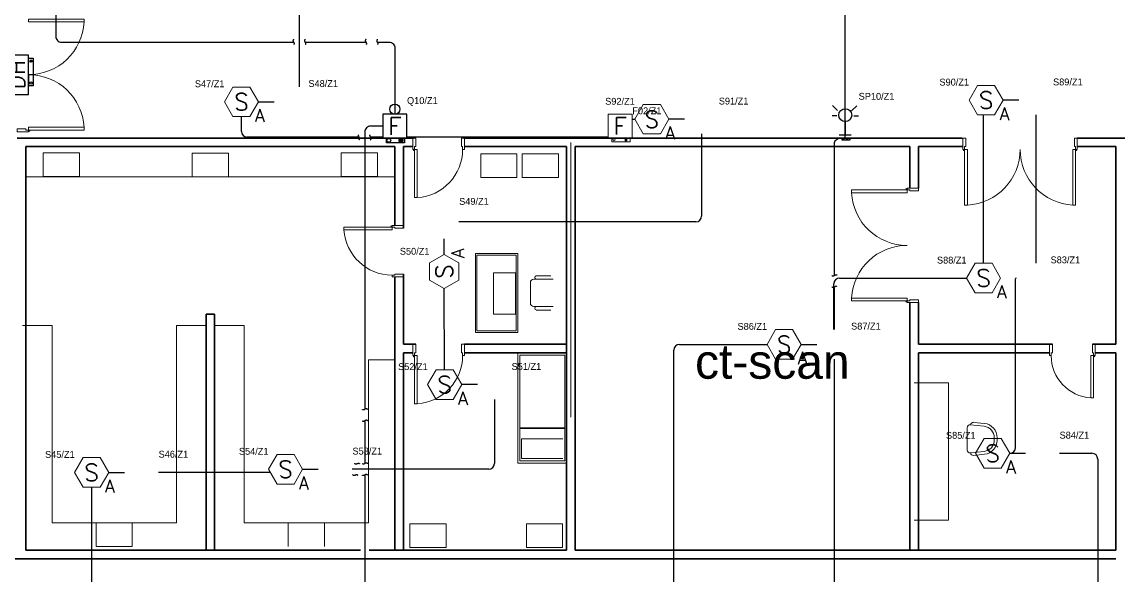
# Model space of a CAD drawing. Extents: x -59 to 582, y -1177 to 100.
# Drawn here: x 247.02 to 266.17, y -667.01 to -657.35 of the extents above; entities that cross this region are included whole.
import ezdxf
from ezdxf.enums import TextEntityAlignment as Align

# ---------------------------------------------------------------- set-up
doc = ezdxf.new("R2010")
doc.units = 0
doc.header["$LTSCALE"] = 0.15
doc.linetypes.add('HIDDEN', pattern=[0.375, 0.25, -0.125])
doc.layers.get('0').update_dxf_attribs({"color": 252})
for name, color, linetype in [('0 ARCH', 252, 'Continuous'), ('0 fire alarm', 252, 'Continuous'), ('0 sockets', 252, 'Continuous'), ('AUTOINCR', 7, 'Continuous'), ('d1', 252, 'Continuous'), ('FIRE_LOOP', 7, 'Continuous'), ('WIRING', 4, 'Continuous')]:
    doc.layers.add(name, color=color, linetype=linetype)
for name, color, linetype, lineweight in [('anal', 252, 'Continuous', 20), ('DOOR', 252, 'Continuous', 20), ('FUR', 252, 'Continuous', 9), ('sofa', 252, 'Continuous', 9), ('T-FIRE-B', 4, 'Continuous', 0), ('T-TEXT', 2, 'Continuous', 0), ('wall', 252, 'Continuous', 30)]:
    doc.layers.add(name, color=color, linetype=linetype, lineweight=lineweight)
doc.styles.add('ROMAND', font='ROMAND.SHX')
doc.styles.add('ROMANS', font='ROMANS.shx', dxfattribs={"width": 0.8})
doc.styles.add('TEXT-NFP', font='simplex.shx')
pattern_1 = [(0, (0, 0), (0, 6.985), [5.08, -1.905]), (90, (0, 0), (-6.985, 4e-16), [5.08, -1.905])]

# ---------------------------------------------------------------- blocks, each defined once
blk = doc.blocks.new('WQ')
h = blk.add_hatch(color=6)
h.dxf.hatch_style = 1
h.paths.add_polyline_path([(-126.091, 5), (-126.091, -169.521), (126.091, -169.521), (126.091, 5)])
h.paths.add_polyline_path([(121.091, 0), (121.091, -164.521), (-121.091, -164.521), (-121.091, 0)], flags=16)
at = {"layer": '0 sockets', "color": 3, "style": 'ROMAND'}
blk.add_attdef('ACCESS_CONTROL', (-48.663, 7.622), '', height=7.973, dxfattribs=at)
blk = doc.blocks.new('ARCH')
at = {"layer": '0 ARCH', "color": 252, "lineweight": 15}
for p, q in [((65.781, 355.617), (66.414, 355.617)), ((65.781, 355.205), (65.781, 355.617)), ((66.414, 355.617), (66.414, 355.205)), ((69.016, 355.613), (68.384, 355.613)), ((68.384, 355.613), (68.384, 355.2)), ((69.016, 355.2), (69.016, 355.613)), ((70.986, 355.617), (70.986, 355.205)), ((71.619, 355.617), (70.986, 355.617)), ((71.619, 355.205), (71.619, 355.617)), ((74.058, 355.598), (73.425, 355.598)), ((73.425, 355.598), (73.425, 355.185)), ((74.058, 355.185), (74.058, 355.598)), ((74.149, 355.598), (74.149, 355.185)), ((74.782, 355.598), (74.149, 355.598)), ((74.782, 355.185), (74.782, 355.598)), ((71.925, 355.2), (65.475, 355.2)), ((66.414, 355.205), (65.781, 355.205)), ((68.384, 355.2), (69.016, 355.2)), ((70.986, 355.205), (71.619, 355.205)), ((73.425, 355.185), (74.058, 355.185)), ((74.149, 355.185), (74.782, 355.185)), ((74.074, 353.86), (73.331, 353.86)), ((73.331, 353.86), (73.331, 352.48)), ((74.046, 353.828), (73.356, 353.828)), ((73.356, 353.828), (73.356, 352.506)), ((74.046, 352.506), (74.046, 353.828)), ((74.074, 352.48), (74.074, 353.86)), ((74.035, 353.519), (73.65, 353.519)), ((73.65, 353.519), (73.65, 352.796)), ((74.035, 352.796), (74.035, 353.519)), ((74.492, 353.411), (74.353, 353.411)), ((74.492, 353.411), (74.353, 353.411)), ((74.396, 353.471), (74.492, 353.471)), ((74.396, 353.471), (74.492, 353.471)), ((74.492, 353.471), (74.651, 353.471)), ((74.492, 353.471), (74.651, 353.471)), ((74.693, 353.411), (74.492, 353.411)), ((74.693, 353.411), (74.492, 353.411)), ((74.293, 353.351), (74.293, 352.991)), ((74.293, 353.351), (74.293, 352.991)), ((74.353, 352.931), (74.492, 352.931)), ((74.353, 352.931), (74.492, 352.931)), ((74.396, 352.871), (74.492, 352.871)), ((74.492, 352.931), (74.693, 352.931)), ((74.492, 352.931), (74.693, 352.931)), ((74.492, 352.871), (74.651, 352.871)), ((74.492, 352.871), (74.651, 352.871)), ((73.65, 352.796), (74.035, 352.796)), ((65.415, 352.6), (65.934, 352.6)), ((65.934, 352.6), (65.934, 349.156)), ((68.625, 352.6), (68.106, 352.6)), ((68.106, 352.6), (68.106, 349.156)), ((68.775, 352.6), (69.294, 352.6)), ((69.294, 352.6), (69.294, 349.156)), ((73.331, 352.48), (74.074, 352.48)), ((73.356, 352.506), (74.046, 352.506)), ((74.924, 352.123), (74.074, 352.123)), ((74.074, 352.123), (74.074, 350.198)), ((74.896, 352.085), (74.107, 352.085)), ((74.107, 352.085), (74.107, 350.238)), ((74.896, 350.238), (74.896, 352.085)), ((74.924, 350.198), (74.924, 352.123)), ((71.925, 352), (71.466, 352)), ((71.466, 349.156), (71.466, 352)), ((74.107, 350.814), (74.896, 350.814)), ((74.896, 350.803), (74.107, 350.803)), ((74.857, 350.623), (74.14, 350.623)), ((74.14, 350.623), (74.14, 350.276)), ((74.074, 350.198), (74.924, 350.198)), ((74.107, 350.238), (74.896, 350.238)), ((74.14, 350.276), (74.857, 350.276)), ((68.106, 349.156), (65.934, 349.156)), ((66.704, 349.156), (66.704, 348.743)), ((67.337, 349.156), (66.704, 349.156)), ((67.337, 348.743), (67.337, 349.156)), ((69.294, 349.156), (71.466, 349.156)), ((70.063, 349.156), (70.063, 348.743)), ((70.696, 349.156), (70.063, 349.156)), ((70.696, 348.743), (70.696, 349.156)), ((72.822, 349.134), (72.189, 349.134)), ((72.189, 349.134), (72.189, 348.722)), ((72.822, 348.722), (72.822, 349.134)), ((74.222, 349.134), (74.222, 348.722)), ((74.855, 349.134), (74.222, 349.134)), ((74.855, 348.722), (74.855, 349.134)), ((66.704, 348.743), (67.337, 348.743)), ((72.189, 348.722), (72.822, 348.722)), ((74.222, 348.722), (74.855, 348.722))]:
    blk.add_line(p, q, dxfattribs=at)
for centre, radius, start, end in [((74.353, 353.351), 0.06, 90, 180), ((74.353, 353.351), 0.06, 90, 180), ((74.404, 353.441), 0.0312, 73.7398, 286.2602), ((74.404, 353.441), 0.0312, 73.7398, 286.2602), ((74.353, 352.991), 0.06, 180, 270), ((74.353, 352.991), 0.06, 180, 270), ((74.404, 352.901), 0.0312, 73.7398, 286.2602), ((74.404, 352.901), 0.0312, 73.7398, 286.2602)]:
    blk.add_arc(centre, radius, start, end, dxfattribs=at)
at = {"layer": 'anal'}
for p, q in [((75, 351), (75, 355.8)), ((75, 355.8), (75, 351)), ((75, 351), (75, 355.8)), ((75, 355.8), (75, 351))]:
    blk.add_line(p, q, dxfattribs=at)
at = {"layer": 'DOOR'}
for points in [[(65.525, 357.954), (66.495, 357.954), (66.495, 357.904), (65.525, 357.904)], [(65.525, 356.014), (65.525, 355.984), (65.325, 355.984), (65.325, 356.034), (65.475, 356.034), (65.475, 356.014)], [(65.525, 356.014), (66.495, 356.014), (66.495, 356.064), (65.525, 356.064)], [(72.269, 355.675), (72.239, 355.675), (72.239, 355.875), (72.289, 355.875), (72.289, 355.725), (72.269, 355.725)], [(73.109, 355.675), (73.139, 355.675), (73.139, 355.875), (73.089, 355.875), (73.089, 355.725), (73.109, 355.725)], [(81.88, 355.675), (81.85, 355.675), (81.85, 355.875), (81.9, 355.875), (81.9, 355.725), (81.88, 355.725)], [(83.82, 355.675), (83.85, 355.675), (83.85, 355.875), (83.8, 355.875), (83.8, 355.725), (83.82, 355.725)], [(72.269, 355.675), (72.269, 354.835), (72.317, 354.835), (72.317, 355.675)], [(81.88, 355.675), (81.88, 354.705), (81.93, 354.705), (81.93, 355.675)], [(83.82, 355.675), (83.82, 354.705), (83.77, 354.705), (83.77, 355.675)], [(80.875, 354.971), (79.905, 354.971), (79.905, 354.921), (80.875, 354.921)], [(80.875, 354.971), (80.875, 355.001), (81.075, 355.001), (81.075, 354.951), (80.925, 354.951), (80.925, 354.971)], [(71.875, 354.32), (71.035, 354.32), (71.035, 354.272), (71.875, 354.272)], [(71.875, 354.32), (71.875, 354.35), (72.075, 354.35), (72.075, 354.3), (71.925, 354.3), (71.925, 354.32)], [(71.875, 353.48), (71.875, 353.45), (72.075, 353.45), (72.075, 353.5), (71.925, 353.5), (71.925, 353.48)], [(80.875, 353.031), (79.905, 353.031), (79.905, 353.081), (80.875, 353.081)], [(80.875, 353.031), (80.875, 353.001), (81.075, 353.001), (81.075, 353.051), (80.925, 353.051), (80.925, 353.031)], [(72.269, 352.075), (72.239, 352.075), (72.239, 352.275), (72.289, 352.275), (72.289, 352.125), (72.269, 352.125)], [(73.109, 352.075), (73.139, 352.075), (73.139, 352.275), (73.089, 352.275), (73.089, 352.125), (73.109, 352.125)], [(83.394, 352.075), (83.364, 352.075), (83.364, 352.275), (83.414, 352.275), (83.414, 352.125), (83.394, 352.125)], [(84.134, 352.075), (84.164, 352.075), (84.164, 352.275), (84.114, 352.275), (84.114, 352.125), (84.134, 352.125)], [(72.269, 352.075), (72.269, 351.235), (72.317, 351.235), (72.317, 352.075)], [(84.134, 352.075), (84.134, 351.335), (84.086, 351.335), (84.086, 352.075)]]:
    blk.add_lwpolyline(points, close=True, dxfattribs=at)
for centre in [(65.535, 356.004), (72.259, 355.665), (81.87, 355.665), (83.83, 355.665), (80.865, 354.981), (71.865, 354.33), (80.865, 353.021), (72.259, 352.065), (84.144, 352.065)]:
    blk.add_circle(centre, 0.01, dxfattribs=at)
for centre, radius, start, end in [((65.525, 357.954), 0.971, 270, 357.0492), ((65.525, 356.011), 0.971, 2.9508, 90), ((72.264, 355.678), 0.845, 273.6111, 359.7782), ((81.88, 355.675), 0.971, 272.9508, 0), ((83.823, 355.675), 0.971, 180, 267.0492), ((80.875, 354.971), 0.971, 182.9508, 270), ((71.878, 354.325), 0.845, 183.6111, 269.7782), ((80.875, 353.029), 0.971, 90, 177.0492), ((72.264, 352.078), 0.845, 273.6111, 359.7782), ((84.134, 352.075), 0.74, 180, 266.2769)]:
    blk.add_arc(centre, radius, start, end, dxfattribs=at)
at = {"layer": 'FUR'}
for p, q in [((81.925, 350.816), (81.925, 350.425)), ((81.979, 350.866), (82.221, 350.84)), ((82.04, 350.909), (82.227, 350.889)), ((82.4, 350.6), (82.4, 350.641)), ((82.45, 350.6), (82.45, 350.641)), ((81.979, 350.375), (82.221, 350.401)), ((82.04, 350.331), (82.227, 350.351))]:
    blk.add_line(p, q, dxfattribs=at)
for centre, radius, start, end in [((81.975, 350.816), 0.05, 85.0303, 180), ((82.035, 350.86), 0.05, 83.857, 180), ((82.2, 350.641), 0.2, 0, 83.857), ((82.2, 350.641), 0.25, 0, 83.857), ((82.2, 350.6), 0.2, 276.143, 0), ((82.2, 350.6), 0.25, 276.143, 0), ((81.975, 350.425), 0.05, 180, 274.9697), ((82.035, 350.381), 0.05, 180, 276.143)]:
    blk.add_arc(centre, radius, start, end, dxfattribs=at)
at = {"layer": 'sofa'}
for p, q in [((81, 351.6), (81.6, 351.6)), ((81.6, 351.6), (81.6, 349.2)), ((81.6, 349.2), (81, 349.2))]:
    blk.add_line(p, q, dxfattribs=at)
at = {"layer": 'wall'}
for p, q in [((72.25, 355.875), (65.325, 355.875)), ((71.925, 355.725), (65.475, 355.725)), ((65.475, 348.675), (65.475, 355.725)), ((71.925, 355.725), (71.925, 354.35)), ((72.075, 355.725), (72.075, 354.3)), ((72.239, 355.725), (72.075, 355.725)), ((75.593, 355.875), (73.139, 355.875)), ((74.925, 355.725), (73.139, 355.725)), ((74.925, 355.725), (74.4, 355.725)), ((81.839, 355.875), (74.925, 355.875)), ((74.925, 355.725), (74.925, 351.525)), ((74.925, 348.675), (74.925, 355.725)), ((80.925, 355.725), (75.075, 355.725)), ((75.075, 348.675), (75.075, 355.725)), ((75.075, 348.675), (75.075, 355.725)), ((80.925, 355.725), (80.925, 355.001)), ((81.075, 355.725), (81.075, 355.001)), ((81.85, 355.725), (81.075, 355.725)), ((84.675, 355.875), (83.85, 355.875)), ((84.525, 355.725), (83.85, 355.725)), ((84.904, 355.875), (84, 355.875)), ((84.525, 352.275), (84.525, 355.725)), ((71.925, 353.45), (71.925, 348.675)), ((72.075, 353.5), (72.075, 352.275)), ((80.925, 353.001), (80.925, 348.675)), ((81.075, 353.001), (81.075, 352.275)), ((68.775, 352.8), (68.625, 352.8)), ((68.625, 348.675), (68.625, 352.8)), ((68.775, 348.675), (68.775, 352.8)), ((72.289, 352.275), (72.075, 352.275)), ((74.925, 352.275), (73.139, 352.275)), ((81.075, 352.275), (83.414, 352.275)), ((84.114, 352.275), (84.525, 352.275)), ((72.239, 352.125), (72.075, 352.125)), ((72.075, 352.125), (72.075, 348.675)), ((74.925, 352.125), (73.139, 352.125)), ((81.075, 352.125), (81.075, 348.675)), ((81.075, 352.125), (83.364, 352.125)), ((84.164, 352.125), (84.525, 352.125)), ((84.525, 348.675), (84.525, 352.125)), ((71.325, 348.675), (65.475, 348.675)), ((65.475, 348.675), (68.625, 348.675)), ((65.475, 348.675), (68.325, 348.675)), ((68.625, 348.675), (65.475, 348.675)), ((68.625, 348.675), (65.475, 348.675)), ((68.775, 348.675), (71.325, 348.675)), ((74.925, 348.675), (71.475, 348.675)), ((71.475, 348.675), (71.925, 348.675)), ((72.075, 348.675), (74.925, 348.675)), ((80.925, 348.675), (75.075, 348.675)), ((75.075, 348.675), (77.925, 348.675)), ((78.225, 348.675), (75.075, 348.675)), ((78.225, 348.675), (75.075, 348.675)), ((78.075, 348.675), (78.225, 348.675)), ((81.525, 348.675), (78.375, 348.675)), ((81.525, 348.675), (78.375, 348.675)), ((78.375, 348.675), (81.225, 348.675)), ((84.525, 348.675), (81.075, 348.675)), ((81.375, 348.675), (81.525, 348.675)), ((84.525, 348.675), (81.675, 348.675)), ((81.675, 348.675), (84.525, 348.675)), ((82.125, 348.675), (81.675, 348.675)), ((82.275, 348.525), (55.724, 348.525)), ((84.525, 348.525), (65.431, 348.525))]:
    blk.add_line(p, q, dxfattribs=at)
at = {"layer": 'd1', "insert": (77.17, 352.271), "char_height": 0.6, "width": 2.4256, "attachment_point": 1}
blk.add_mtext('{\\fArial|b0|i0|c0|p34;ct-scan}', dxfattribs=at)
blk = doc.blocks.new('dressable smoke detectore above false ceiling')
blk.add_lwpolyline([(200, 0), (100, 173), (-100, 173), (-200, 0), (-100, -173), (100, -173)], close=True)
at = {"layer": 'T-TEXT', "style": 'ROMANS'}
blk.add_attdef('S', text='', height=200, dxfattribs=at).set_placement((0, 0, 0), align=Align.MIDDLE)
blk.add_attdef('A', text='', height=150, dxfattribs=at).set_placement((215, -161), align=Align.MIDDLE_CENTER)
blk = doc.blocks.new('*U242')
h = blk.add_hatch()
h.set_pattern_fill('ANGLE', color=3)
h.set_pattern_definition(pattern_1)
h.paths.add_polyline_path([(56, -302, 1), (81, -302, 1)])
blk.add_lwpolyline([(-140, -280), (140, -280), (140, 0), (-140, 0)], close=True)
at = {"color": 3}
blk.add_lwpolyline([(-99, -280), (116, -280), (116, -326), (-99, -326)], close=True, dxfattribs=at)
for centre in [(-73, -302), (68, -302)]:
    blk.add_circle(centre, 12.3, dxfattribs=at)
at = {"layer": 'T-TEXT', "style": 'TEXT-NFP'}
blk.add_attdef('F', text='', height=200, dxfattribs=at).set_placement((0, -140, 0), align=Align.MIDDLE)
blk = doc.blocks.new('*U226')
h = blk.add_hatch()
h.set_pattern_fill('ANGLE', color=3)
h.set_pattern_definition(pattern_1)
h.paths.add_polyline_path([(157, -29, 1), (186, -29, 1)])
blk.add_lwpolyline([(250, 0), (250, 300), (-250, 300), (-250, 0)], close=True)
at = {"color": 3}
blk.add_lwpolyline([(-143, 0), (208, 0), (208, -58), (-143, -58)], close=True, dxfattribs=at)
for centre in [(-106, -29), (172, -29)]:
    blk.add_circle(centre, 14.4, dxfattribs=at)
at = {"layer": 'T-TEXT', "style": 'TEXT-NFP'}
blk.add_attdef('DH', text='', height=200, dxfattribs=at).set_placement((0, 150, 0), align=Align.MIDDLE)
blk = doc.blocks.new('*U203')
at = {"linetype": 'ByBlock'}
h = blk.add_hatch(dxfattribs=at)
h.set_pattern_fill('ANGLE', color=2)
h.set_pattern_definition([(0, (2e-14, -140), (0, 6.985), [5.08, -1.905]), (90, (2e-14, -140), (-6.985, 4e-16), [5.08, -1.905])])
h.paths.add_polyline_path([(49, -167, 1), (94, -167, 1)])
at = {"color": 2}
blk.add_lwpolyline([(-140, -140), (140, -140), (140, 140), (-140, 140)], close=True, dxfattribs=at)
at = {"color": 6, "linetype": 'ByBlock'}
blk.add_lwpolyline([(-98, -140), (113, -140), (113, -195), (-98, -195)], close=True, dxfattribs=at)
at = {"color": 2}
blk.add_circle((0, 200), 60, dxfattribs=at)
at = {"color": 6, "linetype": 'ByBlock'}
for centre in [(-71, -167), (71, -167)]:
    blk.add_circle(centre, 22.5, dxfattribs=at)
at = {"layer": 'T-TEXT', "color": 2, "style": 'TEXT-NFP'}
blk.add_attdef('F', text='', height=200, dxfattribs=at).set_placement((0, 0, 0), align=Align.MIDDLE)
blk = doc.blocks.new('*U207')
at = {"linetype": 'ByBlock'}
h = blk.add_hatch(dxfattribs=at)
h.set_pattern_fill('ANGLE', color=2)
h.set_pattern_definition(pattern_1)
h.paths.add_polyline_path([(27, -14, 1), (15, -14, 1)])
at = {"color": 1}
for p, q in [((-1, 374), (-1, 450)), ((-99, 262), (-155, 262)), ((-90, 325), (-148, 383)), ((135, 380), (75, 321)), ((99, 262), (155, 262)), ((0, 193), (0, 35)), ((71, 35), (-71, 35)), ((71, 0), (-71, 0))]:
    blk.add_line(p, q, dxfattribs=at)
at = {"color": 6, "linetype": 'ByBlock'}
blk.add_lwpolyline([(-37, 0), (54, 0), (54, -26), (-37, -26)], close=True, dxfattribs=at)
at = {"color": 1}
blk.add_circle((0, 269), 75.9, dxfattribs=at)
at = {"color": 6, "linetype": 'ByBlock'}
for centre in [(-21, -14), (21, -14)]:
    blk.add_circle(centre, 6, dxfattribs=at)
blk = doc.blocks.new('endtick', base_point=(-3267.27, -69559.4))
at = {"layer": 'WIRING', "color": 2, "linetype": 'HIDDEN'}
blk.add_spline([(-3267.27, -69509.4), (-3276.985, -69534.4), (-3267.27, -69559.4), (-3256.425, -69584.4), (-3267.27, -69609.4)], degree=3, dxfattribs=at)

msp = doc.modelspace()

# ---------------------------------------------------------------- linework, layer by layer
at = {"layer": '0 sockets', "color": 4}
for points in [[(261.405, -659.379), (261.405, -640.279, 0.414214), (261.305, -640.179), (258.608, -640.179)], [(247.609, -641.905), (247.609, -657.604, 0.414214), (247.709, -657.704), (251.764, -657.704)], [(253.227, -657.704), (253.435, -657.704, -0.414214), (253.535, -657.804), (253.535, -658.962)], [(253.327, -659.171), (253.11, -659.171, 0.414214), (253.01, -659.271), (253.01, -664.118)], [(261.218, -661.777), (261.218, -659.479, -0.414214), (261.318, -659.379), (261.405, -659.379)], [(253.01, -665.265), (253.01, -668.671, -0.414214), (252.91, -668.771), (252.301, -668.771)]]:
    msp.add_lwpolyline(points, format="xyb", dxfattribs=at)
for points in [[(251.964, -657.704), (253.027, -657.704)], [(261.218, -662.725), (261.218, -661.977)], [(261.218, -668.979), (261.218, -663.24)], [(253.01, -664.318), (253.01, -665.065)]]:
    msp.add_lwpolyline(points, dxfattribs=at)
at = {"layer": 'FIRE_LOOP', "color": 3}
for p, q in [((251.864, -655.267), (251.864, -658.487)), ((247.135, -658.272), (247.135, -658.468)), ((264.437, -658.716), (264.163, -658.716)), ((251.152, -658.745), (251.425, -658.745)), ((250.854, -659.262), (250.854, -659.002)), ((257.472, -658.962), (257.472, -658.962)), ((257.68, -659.05), (257.728, -659.05)), ((258.596, -659.05), (258.322, -659.05)), ((263.823, -661.567), (263.823, -658.973)), ((264.734, -658.973), (264.734, -661.567)), ((258.894, -659.308), (258.894, -660.742)), ((252.91, -659.362), (250.954, -659.362)), ((253.327, -659.362), (253.11, -659.362)), ((257.263, -659.362), (253.743, -659.362)), ((258.794, -660.842), (254.654, -660.842)), ((254.397, -661.413), (254.397, -661.139)), ((261.206, -662.725), (261.206, -661.924)), ((261.306, -661.824), (263.526, -661.824)), ((264.381, -664.786), (264.381, -661.838)), ((264.394, -661.824), (264.394, -661.824)), ((254.404, -663.428), (254.398, -662.007)), ((258.409, -667.662), (258.409, -663.083)), ((258.509, -662.983), (260.04, -662.983)), ((260.635, -662.983), (260.909, -662.983)), ((254.976, -663.686), (254.703, -663.686)), ((255.274, -663.943), (255.274, -665.065)), ((264.278, -664.886), (264.552, -664.886)), ((264.278, -664.886), (264.281, -664.886)), ((265.147, -664.886), (265.716, -664.886)), ((265.816, -664.986), (265.816, -667.5)), ((248.534, -665.219), (248.808, -665.219)), ((251.358, -665.219), (249.402, -665.219)), ((251.922, -665.165), (252.195, -665.165)), ((255.174, -665.165), (252.79, -665.165)), ((248.236, -665.477), (248.236, -667.873))]:
    msp.add_line(p, q, dxfattribs=at)
for centre, radius, start, end in [((250.954, -659.262), 0.1, 180, 270), ((258.794, -660.742), 0.1, 270, 0), ((261.306, -661.924), 0.1, 90, 180), ((264.394, -661.838), 0.0133, 90, 180), ((258.509, -663.083), 0.1, 90, 180), ((264.281, -664.786), 0.1, 270, 0), ((265.716, -664.986), 0.1, 0, 90), ((255.174, -665.065), 0.1, 270, 0)]:
    msp.add_arc(centre, radius, start, end, dxfattribs=at)

# ---------------------------------------------------------------- block references
at = {"layer": '0 ARCH', "color": 3}
msp.add_blockref('ARCH', (181.61, -1015.254), dxfattribs=at)
at = {"layer": '0 fire alarm', "color": 3}
for name, p, xscale, yscale, zscale in [('endtick', (251.764, -657.704), 0.001, 0.001, 0.001), ('endtick', (251.964, -657.704), 0.001, 0.001, 0.001), ('endtick', (253.027, -657.704), 0.001, 0.001, 0.001), ('endtick', (253.227, -657.704), 0.001, 0.001, 0.001), ('*U207', (261.405, -659.379), 0.001488, 0.001488, 0.001488)]:
    msp.add_blockref(name, p, dxfattribs=dict(at, xscale=xscale, yscale=yscale, zscale=zscale))
at = {"layer": '0 fire alarm', "color": 3, "xscale": 0.001374, "yscale": 0.001374, "zscale": 0.001374, "rotation": 90}
msp.add_blockref('*U226', (247.135, -658.272), dxfattribs=at).add_auto_attribs({'DH': 'DH'})
at = {"layer": '0 fire alarm', "color": 3, "xscale": 0.001488, "yscale": 0.001488, "zscale": 0.001488}
msp.add_blockref('*U203', (253.535, -659.171), dxfattribs=at).add_auto_attribs({'F': 'F'})
at = {"layer": '0 fire alarm', "color": 3}
for p, xscale, yscale, zscale, rotation in [((252.91, -659.362), 0.001, 0.001, 0.001, 180), ((253.11, -659.362), 0.001, 0.001, 0.001, 180), ((261.218, -661.777), 0.001, 0.001, 0.001, 90), ((261.218, -661.977), 0.001, 0.001, 0.001, 90), ((253.01, -664.118), 0.001, 0.001, 0.001, 270), ((253.01, -664.318), 0.001, 0.001, 0.001, 270), ((252.876, -665.066), 0.001000000000000013, 0.001000000000000013, 0.001000000000000013, 80.61080402543776), ((253.01, -665.065), 0.001, 0.001, 0.001, 270), ((252.843, -665.264), 0.001000000000000012, 0.001000000000000012, 0.001000000000000012, 80.41570916374073), ((253.01, -665.265), 0.001, 0.001, 0.001, 270)]:
    msp.add_blockref('endtick', p, dxfattribs=dict(at, xscale=xscale, yscale=yscale, zscale=zscale, rotation=rotation))
at = {"layer": '0 sockets', "color": 3}
msp.add_blockref('WQ', (244.611, -582.756), dxfattribs=at)
at = {"layer": 'T-FIRE-B', "color": 2, "xscale": 0.001487761816891826, "yscale": 0.001487761816891826, "zscale": 0.001487761816891826}
for p in [(250.854, -658.745), (263.866, -658.716), (258.025, -659.05), (263.823, -661.824), (260.337, -662.983), (254.405, -663.686), (263.981, -664.886), (248.236, -665.219), (251.624, -665.165)]:
    msp.add_blockref('dressable smoke detectore above false ceiling', p, dxfattribs=at).add_auto_attribs({'S': 'S', 'A': 'A'})
at = {"layer": 'T-FIRE-B', "xscale": 0.001487761816891826, "yscale": 0.001487761816891826, "zscale": 0.001487761816891826}
msp.add_blockref('*U242', (257.472, -658.962), dxfattribs=at).add_auto_attribs({'F': 'F'})
at = {"layer": 'T-FIRE-B', "color": 2, "xscale": 0.001487761816891826, "yscale": 0.001487761816891826, "zscale": 0.001487761816891826, "rotation": 90.00000000000001}
msp.add_blockref('dressable smoke detectore above false ceiling', (254.397, -661.71), dxfattribs=at).add_auto_attribs({'S': 'S', 'A': 'A'})

# ---------------------------------------------------------------- texts
at = {"layer": 'AUTOINCR', "color": 2}
for s, p in [('S90/Z1', (263.568, -658.498)), ('S47/Z1', (250.557, -658.527)), ('S92/Z1', (257.727, -658.833)), ('S50/Z1', (254.139, -661.453)), ('S88/Z1', (263.525, -661.607)), ('S86/Z1', (260.04, -662.765)), ('S52/Z1', (254.108, -663.468)), ('S85/Z1', (263.683, -664.668)), ('S45/Z1', (247.939, -665.002)), ('S54/Z1', (251.327, -664.947))]:
    msp.add_text(s, height=0.12, dxfattribs=at).set_placement(p, align=Align.BOTTOM_RIGHT)
for s, p in [('S89/Z1', (265.036, -658.495)), ('S48/Z1', (252.024, -658.523)), ('S91/Z1', (259.195, -658.829)), ('S49/Z1', (254.658, -660.581)), ('S83/Z1', (264.993, -661.603)), ('S87/Z1', (261.507, -662.761)), ('S51/Z1', (255.575, -663.465)), ('S84/Z1', (265.15, -664.665)), ('S46/Z1', (249.406, -664.998)), ('S53/Z1', (252.794, -664.944))]:
    msp.add_text(s, height=0.12, dxfattribs=at).set_placement(p, align=Align.BOTTOM_LEFT)
at = {"layer": 'AUTOINCR', "color": 1}
for s, p in [('Q10/Z1', (253.747, -658.82)), ('SP10/Z1', (261.639, -658.746)), ('F02/Z1', (257.684, -658.999))]:
    msp.add_text(s, height=0.12, dxfattribs=at).set_placement(p, align=Align.BOTTOM_LEFT)

doc.saveas('drawing.dxf')
